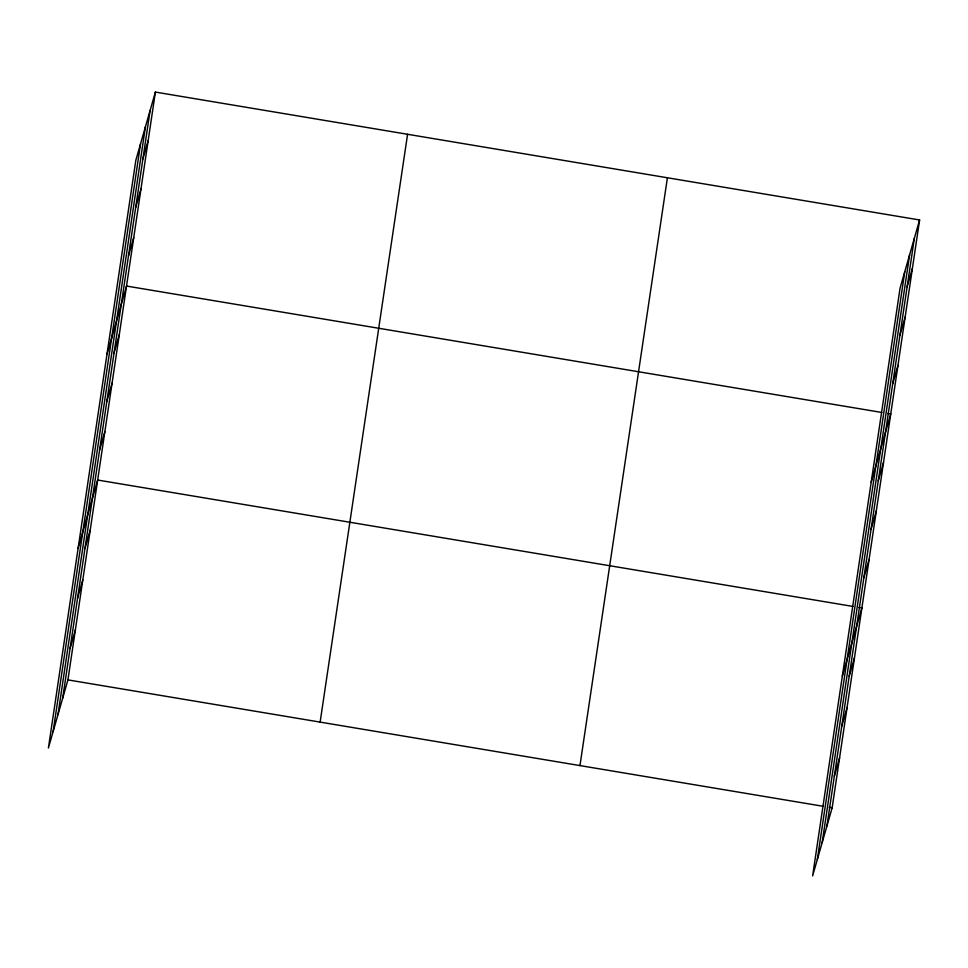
<?xml version="1.0" encoding="UTF-8"?>
<svg xmlns="http://www.w3.org/2000/svg" width="968" height="968" viewBox="0 0 968 968"><rect width="100%" height="100%" fill="white"/><g stroke="black" fill="none" stroke-linecap="round" stroke-linejoin="round"><path stroke-width="1.45" d="M53.107 731.602L140.554 143.784M57.959 714.686L145.406 126.868M62.666 698.267L150.113 110.449M155.388 92.081L135.847 160.204L48.4 748.022L67.929 679.899L155.388 92.081L919.6 219.978L832.153 807.796L812.612 875.919L900.071 288.101L919.6 219.978M320.13 722.104L407.576 134.286M579.965 765.591L667.412 177.773M817.331 859.499L904.777 271.681M822.171 842.583L909.617 254.766M826.89 826.164L914.337 238.346M142.901 158.946L148.165 140.578M135.689 207.442L140.953 189.075M128.466 255.939L133.741 237.559M106.988 354.191L126.53 286.056L881.836 412.465M114.042 352.933L119.306 334.553M106.831 401.43L112.094 383.05M99.607 449.914L104.883 431.546M78.13 548.166L97.671 480.043L852.99 606.44M84.966 548.384L90.23 530.004M77.537 598.345L82.8 579.965M70.095 648.306L75.371 629.938M907.113 286.843L912.388 268.475M899.901 335.339L905.177 316.959M892.69 383.836L897.953 365.456M871.212 482.088L890.741 413.953L887.777 413.457M878.254 480.83L883.53 462.45M871.043 529.314L876.318 510.947M863.831 577.811L869.095 559.443M842.354 676.063L861.883 607.94L858.918 607.432M849.178 676.269L854.454 657.901M841.749 726.242L847.024 707.862M834.319 776.203L839.583 757.823M67.929 679.899L823.248 806.308M829.189 807.3L832.153 807.796"/></g></svg>
